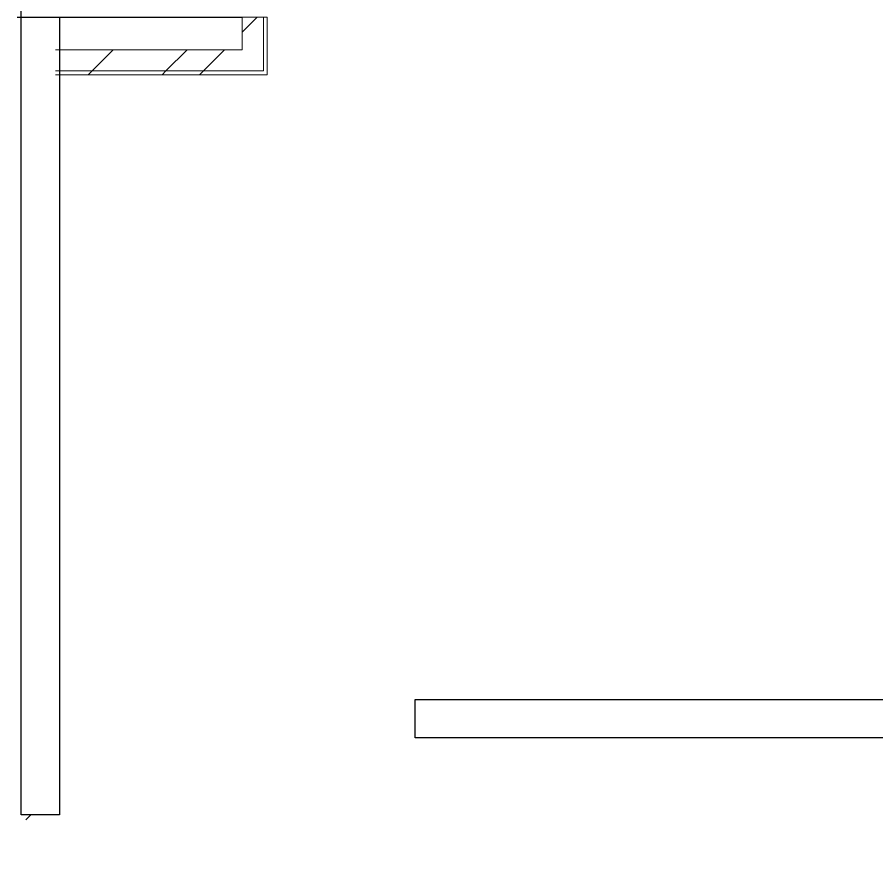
# Model space of a CAD drawing. Header units: millimetres. Extents: x -12551121 to 353735, y 112272 to 285506.
# Drawn here: x 94622 to 99092, y 161951 to 166351 of the extents above; entities that cross this region are included whole.
import ezdxf

# ---------------------------------------------------------------- set-up
doc = ezdxf.new("R2010")
doc.units = ezdxf.units.MM
doc.header["$MEASUREMENT"] = 0
doc.layers.add('+AT9_Hardscape', color=1, linetype='Continuous')
doc.layers.add('SHEARWALL L9-L28', color=4, linetype='Continuous')
for name, color, linetype, lineweight in [('FLOOR', 6, 'Continuous', 9), ('FLOOR-1', 51, 'Continuous', 9), ('WALL-COMMON', 8, 'Continuous', 9), ('WALL-EXTCUT', 1, 'Continuous', 9), ('WALL-FILL-1', 9, 'Continuous', 9), ('WALL-FILL-2', 7, 'Continuous', 9), ('WALL-RETCUT-1', 1, 'Continuous', 25)]:
    doc.layers.add(name, color=color, linetype=linetype, lineweight=lineweight)
pattern_1 = [(45, (4925825.9, 2846928.6), (-791.9596, 791.9596), []), (45, (4925825.9, 2848128.6), (-791.9596, 791.9596), [])]
pattern_2 = [(45, (4847680.4, 2641064.6), (-791.9596, 791.9596), []), (45, (4847680.4, 2642264.6), (-791.9596, 791.9596), [])]

# ---------------------------------------------------------------- blocks, each defined once
blk = doc.blocks.new('riser')
at = {"layer": 'WALL-FILL-1'}
h = blk.add_hatch(dxfattribs=at)
h.set_pattern_fill('FP_1', color=251, style=0, pattern_type=2)
h.set_pattern_definition(pattern_2)
h.paths.add_polyline_path([(17776.7, -39812.5), (17776.7, -39512.5), (17756.7, -39512.5), (17756.7, -39812.5), (17766.7, -39812.5)])
h = blk.add_hatch(dxfattribs=at)
h.set_pattern_fill('FP_1', color=251, style=0, pattern_type=2)
h.set_pattern_definition(pattern_2)
h.paths.add_polyline_path([(17560.6, -39812.5), (17756.7, -39812.5), (17756.7, -39792.5), (16676.7, -39792.5), (16676.7, -39812.5), (17255, -39812.5)])
h = blk.add_hatch(dxfattribs=at)
h.set_pattern_fill('FP_1', color=251, style=0, pattern_type=2)
h.set_pattern_definition(pattern_2)
h.paths.add_polyline_path([(16522.4, -44272.5), (16576.7, -44272.5), (16576.7, -44252.5), (16521.7, -44252.5), (16521.7, -43662.5), (16501.7, -43662.5), (16501.7, -44272.5), (16521.7, -44272.5)])
h = blk.add_hatch(dxfattribs=at)
h.set_pattern_fill('FP_1', color=251, style=0, pattern_type=2)
h.set_pattern_definition(pattern_2)
h.paths.add_polyline_path([(16631.7, -44272.5), (16651.7, -44272.5), (16651.7, -43662.5), (16631.7, -43662.5), (16631.7, -44252.5), (16576.7, -44252.5), (16576.7, -44272.5), (16631, -44272.5)])
at = {"layer": 'WALL-FILL-2'}
h = blk.add_hatch(dxfattribs=at)
h.set_pattern_fill('FP_1', color=251, style=0, pattern_type=2)
h.set_pattern_definition(pattern_2)
h.paths.add_polyline_path([(17746.7, -39792.5), (17756.7, -39792.5), (17756.7, -39512.5), (17646.7, -39512.5), (17646.7, -39792.5), (17731.3, -39792.5)])
h = blk.add_hatch(dxfattribs=at)
h.set_pattern_fill('FP_1', color=251, style=0, pattern_type=2)
h.set_pattern_definition(pattern_2)
h.paths.add_polyline_path([(17560.6, -39792.5), (17646.7, -39792.5), (17646.7, -39682.5), (16676.7, -39682.5), (16676.7, -39792.5), (17255, -39792.5)])
h = blk.add_hatch(dxfattribs=at)
h.set_pattern_fill('FP_1', color=251, style=0, pattern_type=2)
h.set_pattern_definition(pattern_2)
h.paths.add_polyline_path([(16631.7, -44252.5), (16631.7, -43662.5), (16521.7, -43662.5), (16521.7, -44252.5), (16596.7, -44252.5)])

msp = doc.modelspace()

# ---------------------------------------------------------------- hatches: boundary and pattern name
at = {"layer": 'FLOOR-1'}
msp.add_hatch(color=256, dxfattribs=at).paths.add_polyline_path([(94822.5, 166181.5), (95792.2, 166181.6), (95792.1, 166181.5), (94822.2, 166181.5)])
at = {"layer": 'WALL-FILL-1'}
h = msp.add_hatch(dxfattribs=at)
h.set_pattern_fill('FP_1', color=256, style=0, pattern_type=2)
h.set_pattern_definition(pattern_1)
h.paths.add_polyline_path([(95922.2, 166051.5), (95922.2, 166351.5), (95902.2, 166351.5), (95902.2, 166051.5), (95912.2, 166051.5)])
h = msp.add_hatch(dxfattribs=at)
h.set_pattern_fill('FP_1', color=256, style=0, pattern_type=2)
h.set_pattern_definition(pattern_1)
h.paths.add_polyline_path([(95706.1, 166051.5), (95902.2, 166051.5), (95902.2, 166071.5), (94842.2, 166071.5), (94842.2, 166051.5), (95400.5, 166051.5)])
at = {"layer": 'WALL-FILL-2'}
h = msp.add_hatch(dxfattribs=at)
h.set_pattern_fill('FP_1', color=256, style=0, pattern_type=2)
h.set_pattern_definition(pattern_1)
h.paths.add_polyline_path([(95892.2, 166071.5), (95902.2, 166071.5), (95902.2, 166351.5), (95792.2, 166351.5), (95792.2, 166071.5), (95876.8, 166071.5)])
h = msp.add_hatch(dxfattribs=at)
h.set_pattern_fill('FP_1', color=256, style=0, pattern_type=2)
h.set_pattern_definition(pattern_1)
h.paths.add_polyline_path([(95706.1, 166071.5), (95792.2, 166071.5), (95792.2, 166181.5), (94842.2, 166181.5), (94842.2, 166071.5), (95400.5, 166071.5)])

# ---------------------------------------------------------------- linework, layer by layer
at = {"layer": '+AT9_Hardscape', "elevation": 0}
msp.add_lwpolyline([(94842.2, 162201.6), (94642.2, 162201.6), (94642.2, 166351.5), (94842.2, 166351.5)], close=True, dxfattribs=at)
at = {"layer": 'FLOOR'}
msp.add_line((95792.1, 166351.5, 0), (95792.1, 166181.5, 0), dxfattribs=at)
at = {"layer": 'SHEARWALL L9-L28', "color": 1}
for p, q in [((94642.2, 162201.5), (94642.2, 168901.5)), ((94642.2, 162201.5, 0), (94642.2, 168901.5, 0)), ((94642.2, 162201.5, 0), (94642.2, 168901.5, 0)), ((94642.2, 162201.5, 0), (94642.2, 168901.5, 0)), ((94642.2, 162201.5, 0), (94642.2, 168901.5, 0)), ((94642.2, 162201.5, 0), (94642.2, 168901.5, 0)), ((94642.2, 162201.5, 0), (94642.2, 168901.5, 0)), ((94642.2, 162201.5, 0), (94642.2, 168901.5, 0)), ((94642.2, 162201.6, 0), (94642.2, 168901.5, 0)), ((94642.2, 162201.6, 0), (94642.2, 168901.5, 0)), ((94642.2, 162201.6, 0), (94642.2, 168901.5, 0)), ((94642.2, 162201.6, 0), (94642.2, 168901.5, 0)), ((94642.2, 162201.6, 0), (94642.2, 168901.5, 0)), ((94642.2, 162201.6, 0), (94642.2, 168901.5, 0)), ((94842.2, 162201.6, 0), (94642.2, 162201.6, 0)), ((94842.2, 162201.6, 0), (94642.2, 162201.6, 0)), ((94842.2, 162201.6, 0), (94642.2, 162201.6, 0)), ((94842.2, 162201.6, 0), (94642.2, 162201.6, 0)), ((94842.2, 162201.6, 0), (94642.2, 162201.6, 0)), ((94842.2, 162201.6, 0), (94642.2, 162201.6, 0)), ((94842.2, 162201.5, 0), (94642.2, 162201.5, 0)), ((94842.2, 162201.5), (94642.2, 162201.5)), ((94842.2, 162201.5, 0), (94642.2, 162201.5, 0)), ((94842.2, 162201.5, 0), (94642.2, 162201.5, 0)), ((94842.2, 162201.5, 0), (94642.2, 162201.5, 0)), ((94842.2, 162201.5, 0), (94642.2, 162201.5, 0)), ((94842.2, 162201.5, 0), (94642.2, 162201.5, 0)), ((94842.2, 162201.5, 0), (94642.2, 162201.5, 0))]:
    msp.add_line(p, q, dxfattribs=at)
at = {"layer": 'SHEARWALL L9-L28', "color": 1, "elevation": 0}
for points in [[(96692.2, 162801.6), (103017.2, 162801.6), (103017.2, 162601.6), (96692.2, 162601.6)], [(96692.2, 162801.6), (103017.2, 162801.6), (103017.2, 162601.6), (96692.2, 162601.6)], [(96692.2, 162801.6), (103017.2, 162801.6), (103017.2, 162601.6), (96692.2, 162601.6)], [(96692.2, 162801.6), (103017.2, 162801.6), (103017.2, 162601.6), (96692.2, 162601.6)], [(96692.2, 162801.6), (103017.2, 162801.6), (103017.2, 162601.6), (96692.2, 162601.6)], [(96692.2, 162801.6), (103017.2, 162801.6), (103017.2, 162601.6), (96692.2, 162601.6)], [(96692.2, 162801.6), (103017.2, 162801.6), (103017.2, 162601.6), (96692.2, 162601.6)], [(96692.2, 162801.5), (103017.2, 162801.5), (103017.2, 162601.5), (96692.2, 162601.5)], [(96692.2, 162801.5), (103017.2, 162801.5), (103017.2, 162601.5), (96692.2, 162601.5)], [(96692.2, 162801.5), (103017.2, 162801.5), (103017.2, 162601.5), (96692.2, 162601.5)], [(96692.2, 162801.5), (103017.2, 162801.5), (103017.2, 162601.5), (96692.2, 162601.5)], [(96692.2, 162801.5), (103017.2, 162801.5), (103017.2, 162601.5), (96692.2, 162601.5)], [(96692.2, 162801.5), (103017.2, 162801.5), (103017.2, 162601.5), (96692.2, 162601.5)]]:
    msp.add_lwpolyline(points, close=True, dxfattribs=at)
at = {"layer": 'SHEARWALL L9-L28', "color": 1}
msp.add_lwpolyline([(96692.2, 162801.5), (103017.2, 162801.5), (103017.2, 162601.5), (96692.2, 162601.5)], close=True, dxfattribs=at)
at = {"layer": 'WALL-COMMON'}
for p, q in [((95922.2, 166351.5, 0), (95792.2, 166351.5, 0)), ((95902.2, 166351.5, 0), (95902.2, 166071.5, 0)), ((95902.2, 166071.5, 0), (94822.2, 166071.5, 0))]:
    msp.add_line(p, q, dxfattribs=at)
at = {"layer": 'WALL-EXTCUT'}
for p, q in [((95792.2, 166351.5, 0), (95792.2, 166181.5, 0)), ((95922.2, 166051.5, 0), (95922.2, 166351.5, 0)), ((95792.2, 166181.5, 0), (94822.2, 166181.5, 0)), ((94822.2, 166051.5, 0), (95922.2, 166051.5, 0))]:
    msp.add_line(p, q, dxfattribs=at)
at = {"layer": 'WALL-RETCUT-1'}
msp.add_line((94622.2, 166351.5, 0), (95792.2, 166351.5, 0), dxfattribs=at)

# ---------------------------------------------------------------- block references
msp.add_blockref('riser', (78165.5, 205864, 0))

doc.saveas('drawing.dxf')
